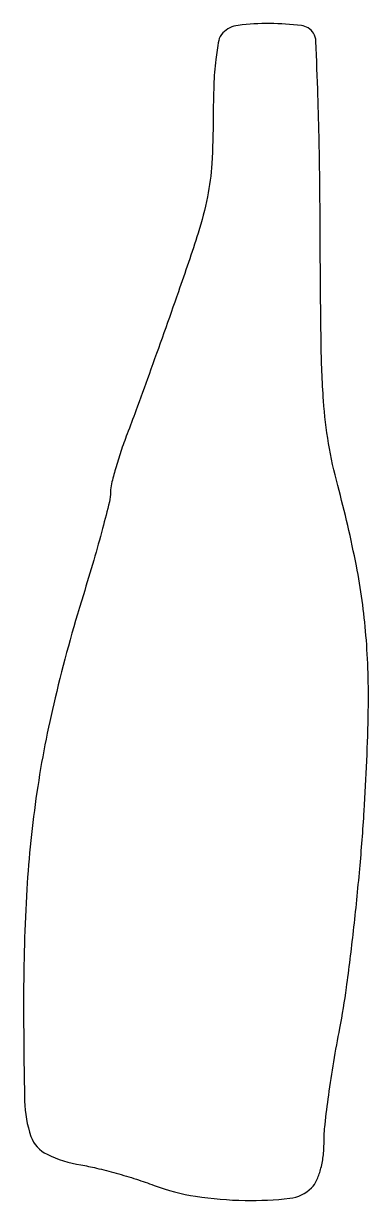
# Model space of a CAD drawing. Extents: x 0 to 44, y 0 to 149.
import ezdxf

# ---------------------------------------------------------------- set-up
doc = ezdxf.new("R2010")
doc.units = 0

msp = doc.modelspace()

# ---------------------------------------------------------------- linework, layer by layer
msp.add_lwpolyline([(25.2, 147.8, 0.149831), (24.67513, 146.811091, 0.019318), (24.308256, 144.413974, 0.018634), (24.062352, 141.183595, 0.009088), (23.977449, 137.05, -0.013952), (23.801682, 131.243945, -0.034683), (23.261451, 127.029969, -0.028232), (22.077502, 122.456076, -0.00673), (19.58015, 115, -0.001151), (17.751027, 109.811979, -0.001105), (15.872815, 104.560397, -0.001093), (14.195868, 99.935757, -0.003993), (13.1027, 97.014117, 0.010353), (12.297725, 94.776392, 0.011585), (11.617668, 92.589127, 0.010941), (11.123892, 90.70565, 0.058695), (11, 89.653901, -0.060528), (10.851684, 88.433199, -0.004162), (9.98931, 85.057842, -0.005888), (8.877198, 81.043245, -0.004388), (7.559352, 76.639784, 0.01617), (3.988595, 63.597189, 0.022138), (1.682379, 51.645629, 0.021757), (0.416059, 39.376114, 0.014836), (0, 25.356872, 0.005425), (0.139015, 12.544613, 0.078067), (0.94048, 8.077283, 0.201064), (2.967945, 5.812532, 0.070057), (7.230183, 4.475816, -0.018105), (9.222629, 4.071462, -0.009025), (11.714491, 3.423282, -0.008946), (14.274211, 2.65826, -0.013013), (16.5, 1.885075, 0.051947), (21.76471, 0.503932, 0.034268), (28.005723, -0.023104, 0.0318), (33.678774, 0.248514, 0.170107), (36.428571, 1.571429, 0.089984), (37.061533, 2.484988, 0.039811), (37.562312, 3.870423, 0.035944), (37.891916, 5.535635, 0.030717), (38.003026, 7.321429, -0.027489), (38.12908, 9.58265, -0.006686), (38.591687, 13.293452, -0.006835), (39.238165, 17.540255, -0.006758), (40.002731, 21.78394, 0.014543), (40.84491, 26.914948, 0.005549), (41.730039, 34.10419, 0.00549), (42.519501, 41.938964, 0.006704), (43.07908, 49.28394, 0.010844), (43.598992, 61.974991, 0.025068), (43.304628, 71.508312, 0.028001), (42.092253, 80.303713, 0.017183), (39.733583, 90.5, -0.023755), (38.574951, 95.826416, -0.024356), (37.938637, 101.194524, -0.013946), (37.628749, 108.676794, -0.002564), (37.512975, 122.5, 0.003006), (37.426954, 131.788892, 0.004639), (37.229818, 139.817187, 0.001619), (36.97369, 146.724132, 0.129613), (36.658496, 147.75, 0.227174), (35.132059, 148.724422, 0.029264), (31.153063, 148.974932, 0.031115), (27.137368, 148.74238, 0.167887)], format="xyb", close=True)

doc.saveas('drawing.dxf')
